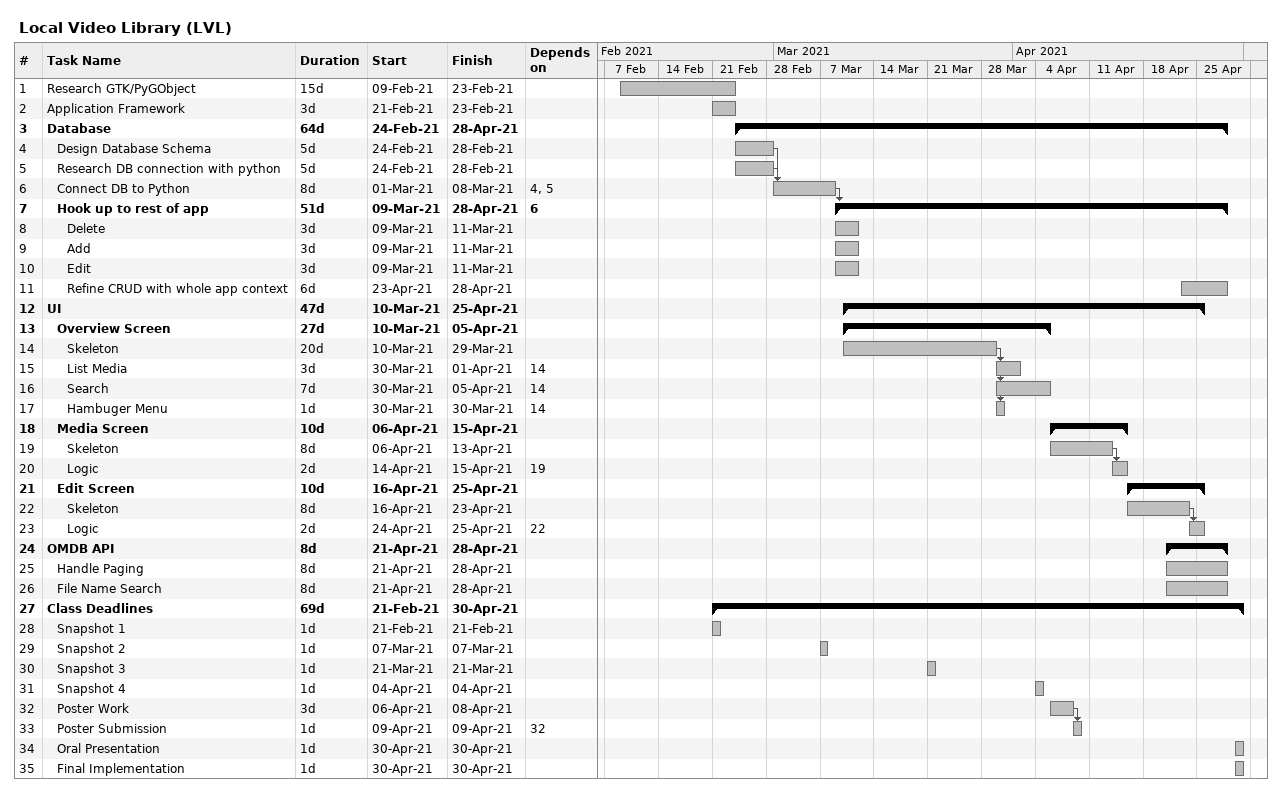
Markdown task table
Local Video Library (LVL)

| ID | Level | Task | Duration | Start | Finish | Predecessors |
|---|---|---|---|---|---|---|
| 1 | 1 | Research GTK/PyGObject | 15d | 2021-02-09 | 2021-02-23 |  |
| 2 | 1 | Application Framework | 3d | 2021-02-21 | 2021-02-23 |  |
| 3 | 1 | **Database** | 64d | 2021-02-24 | 2021-04-28 |  |
| 4 | 2 | Design Database Schema | 5d | 2021-02-24 | 2021-02-28 |  |
| 5 | 2 | Research DB connection with python | 5d | 2021-02-24 | 2021-02-28 |  |
| 6 | 2 | Connect DB to Python | 8d | 2021-03-01 | 2021-03-08 | 4, 5 |
| 7 | 2 | **Hook up to rest of app** | 51d | 2021-03-09 | 2021-04-28 | 6 |
| 8 | 3 | Delete | 3d | 2021-03-09 | 2021-03-11 |  |
| 9 | 3 | Add | 3d | 2021-03-09 | 2021-03-11 |  |
| 10 | 3 | Edit | 3d | 2021-03-09 | 2021-03-11 |  |
| 11 | 3 | Refine CRUD with whole app context | 6d | 2021-04-23 | 2021-04-28 |  |
| 12 | 1 | **UI** | 47d | 2021-03-10 | 2021-04-25 |  |
| 13 | 2 | **Overview Screen** | 27d | 2021-03-10 | 2021-04-05 |  |
| 14 | 3 | Skeleton | 20d | 2021-03-10 | 2021-03-29 |  |
| 15 | 3 | List Media | 3d | 2021-03-30 | 2021-04-01 | 14 |
| 16 | 3 | Search | 7d | 2021-03-30 | 2021-04-05 | 14 |
| 17 | 3 | Hambuger Menu | 1d | 2021-03-30 | 2021-03-30 | 14 |
| 18 | 2 | **Media Screen** | 10d | 2021-04-06 | 2021-04-15 |  |
| 19 | 3 | Skeleton | 8d | 2021-04-06 | 2021-04-13 |  |
| 20 | 3 | Logic | 2d | 2021-04-14 | 2021-04-15 | 19 |
| 21 | 2 | **Edit Screen** | 10d | 2021-04-16 | 2021-04-25 |  |
| 22 | 3 | Skeleton | 8d | 2021-04-16 | 2021-04-23 |  |
| 23 | 3 | Logic | 2d | 2021-04-24 | 2021-04-25 | 22 |
| 24 | 1 | **OMDB API** | 8d | 2021-04-21 | 2021-04-28 |  |
| 25 | 2 | Handle Paging | 8d | 2021-04-21 | 2021-04-28 |  |
| 26 | 2 | File Name Search | 8d | 2021-04-21 | 2021-04-28 |  |
| 27 | 1 | **Class Deadlines** | 69d | 2021-02-21 | 2021-04-30 |  |
| 28 | 2 | Snapshot 1 | 1d | 2021-02-21 | 2021-02-21 |  |
| 29 | 2 | Snapshot 2 | 1d | 2021-03-07 | 2021-03-07 |  |
| 30 | 2 | Snapshot 3 | 1d | 2021-03-21 | 2021-03-21 |  |
| 31 | 2 | Snapshot 4 | 1d | 2021-04-04 | 2021-04-04 |  |
| 32 | 2 | Poster Work | 3d | 2021-04-06 | 2021-04-08 |  |
| 33 | 2 | Poster Submission | 1d | 2021-04-09 | 2021-04-09 | 32 |
| 34 | 2 | Oral Presentation | 1d | 2021-04-30 | 2021-04-30 |  |
| 35 | 2 | Final Implementation | 1d | 2021-04-30 | 2021-04-30 |  |
